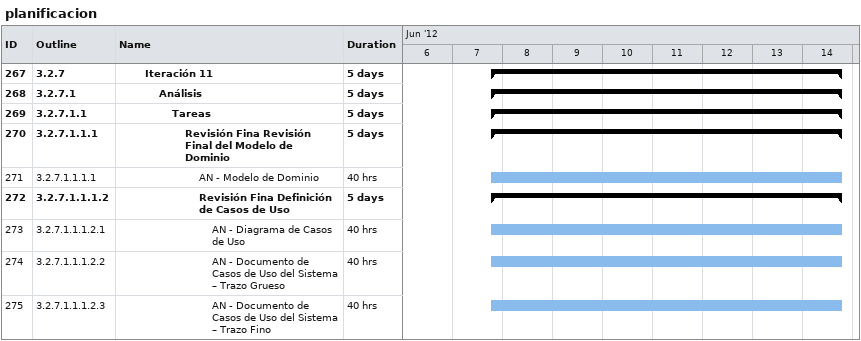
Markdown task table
planificacion

| ID | WBS | Task | Duration | Start | Finish |
|---|---|---|---|---|---|
| 267 | 3.2.7 | **Iteración 11** | 5d | 2012-06-07 | 2012-06-14 |
| 268 | 3.2.7.1 | **Análisis** | 5d | 2012-06-07 | 2012-06-14 |
| 269 | 3.2.7.1.1 | **Tareas** | 5d | 2012-06-07 | 2012-06-14 |
| 270 | 3.2.7.1.1.1 | **Revisión Fina Revisión Final del Modelo de Dominio** | 5d | 2012-06-07 | 2012-06-14 |
| 271 | 3.2.7.1.1.1.1 | AN - Modelo de Dominio | 40h | 2012-06-07 | 2012-06-14 |
| 272 | 3.2.7.1.1.1.2 | **Revisión Fina Definición de Casos de Uso** | 5d | 2012-06-07 | 2012-06-14 |
| 273 | 3.2.7.1.1.1.2.1 | AN - Diagrama de Casos de Uso | 40h | 2012-06-07 | 2012-06-14 |
| 274 | 3.2.7.1.1.1.2.2 | AN - Documento de Casos de Uso del Sistema – Trazo Grueso | 40h | 2012-06-07 | 2012-06-14 |
| 275 | 3.2.7.1.1.1.2.3 | AN - Documento de Casos de Uso del Sistema – Trazo Fino | 40h | 2012-06-07 | 2012-06-14 |
